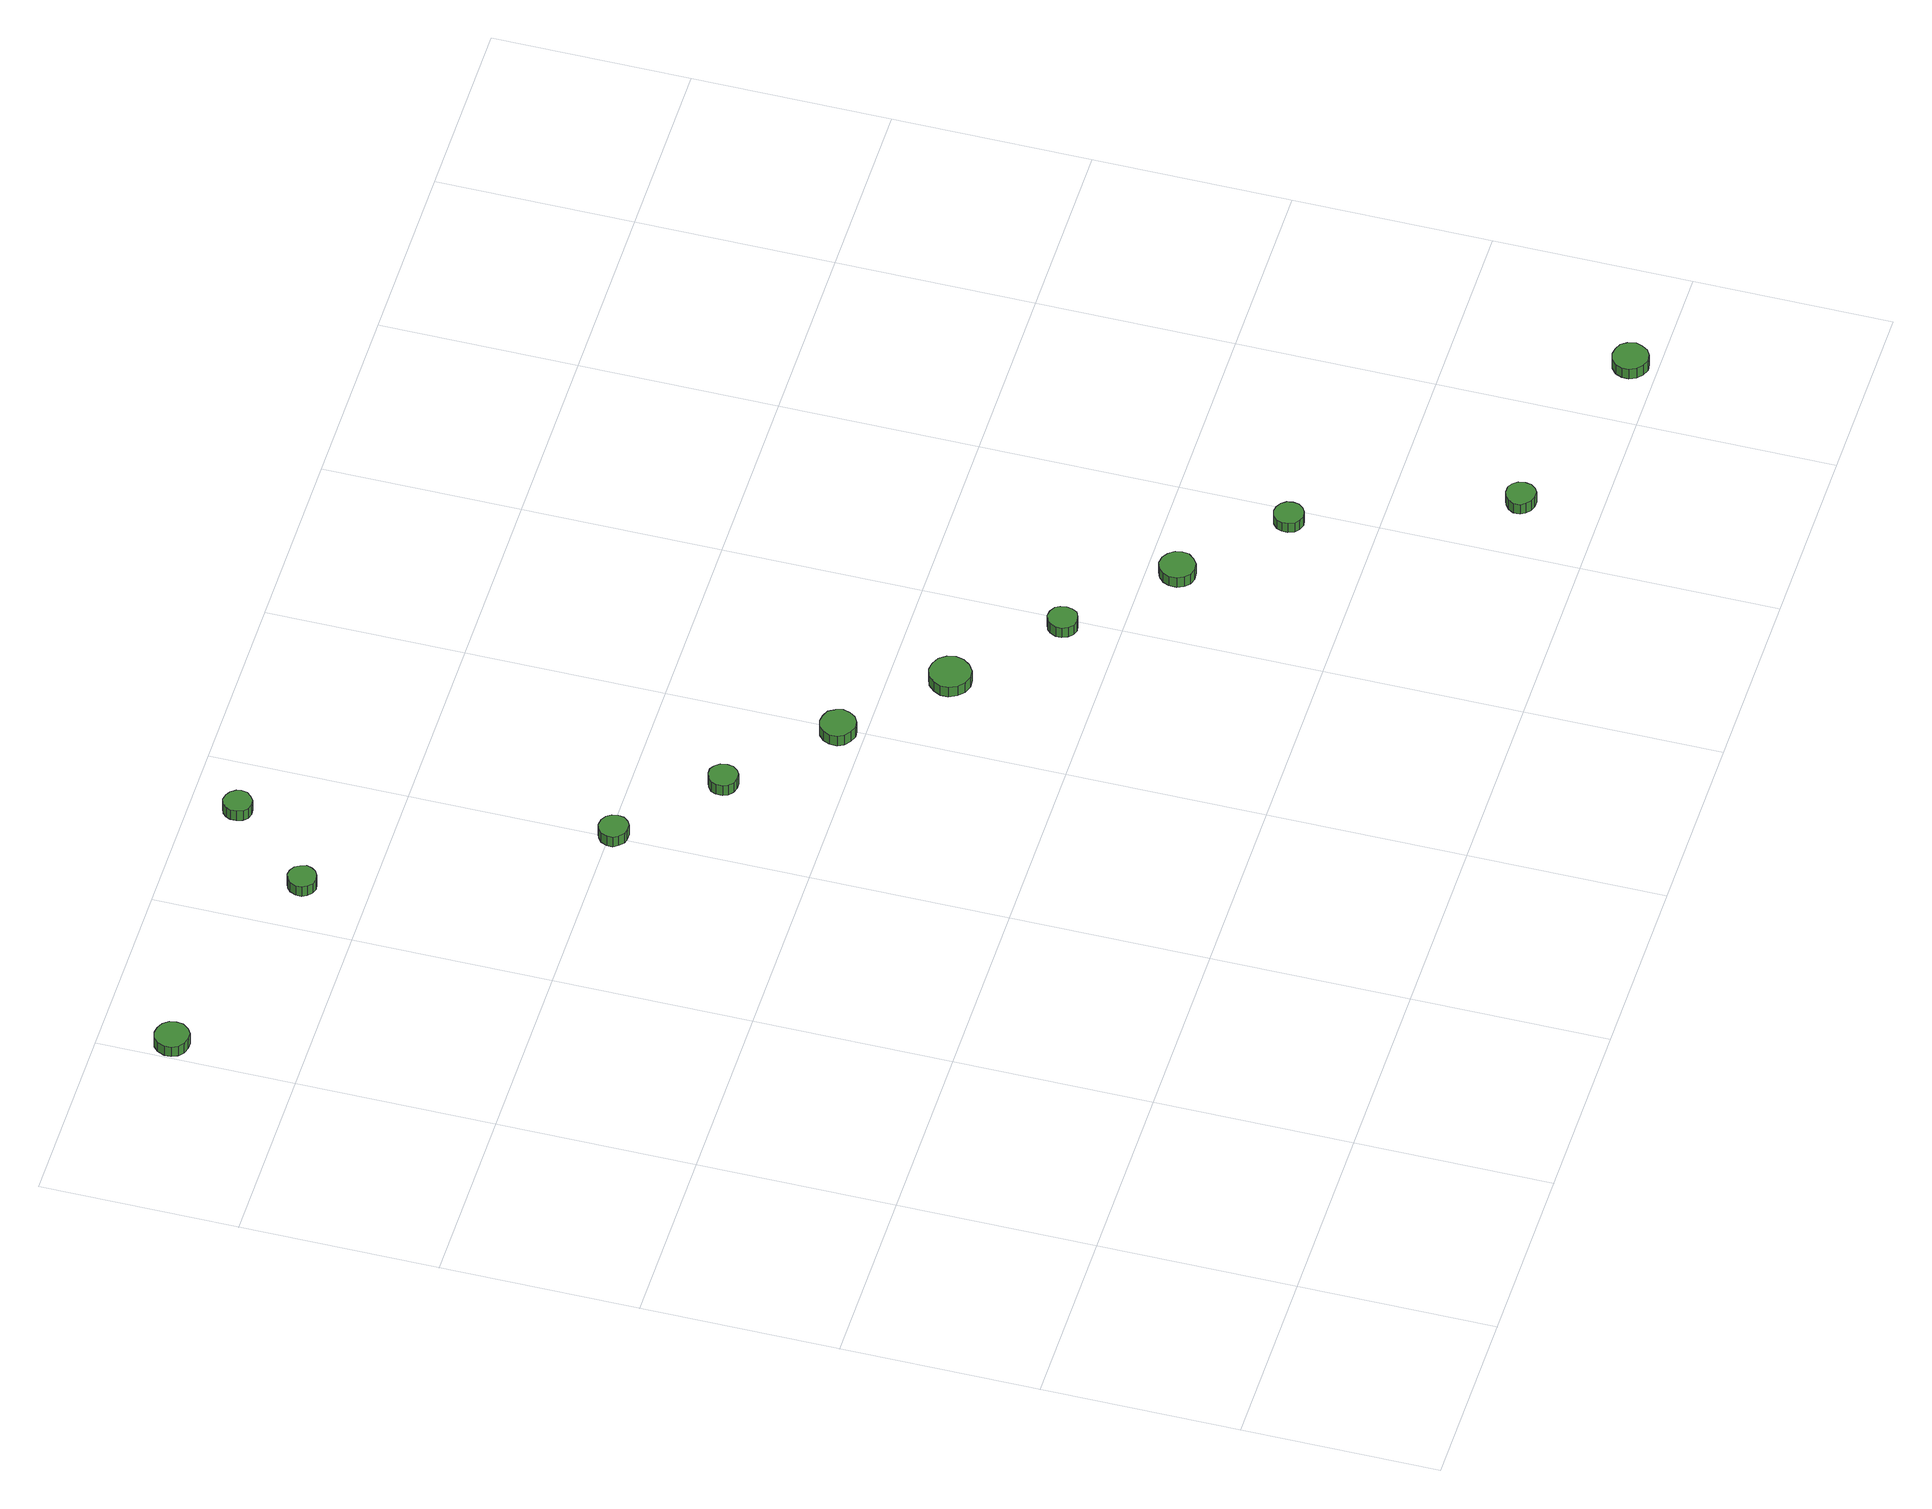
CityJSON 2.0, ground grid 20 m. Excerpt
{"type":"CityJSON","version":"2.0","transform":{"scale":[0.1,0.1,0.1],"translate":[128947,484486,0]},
"CityObjects":{
"tree1":{"type":"SolitaryVegetationObject","attributes":{"function":"something"},"geometry":[{"type":"MultiSurface","lod":"1","boundaries":[[[0,1,2,3,4,5,6,7,8,9,10,11,12,13,14]],[[15,16,17,18,19,20,21,22,23,24,25,26,27,28,29]],[[0,29,28,1]],[[1,28,27,2]],[[2,27,26,3]],[[3,26,25,4]],[[4,25,24,5]],[[5,24,23,6]],[[6,23,22,7]],[[7,22,21,8]],[[8,21,20,9]],[[9,20,19,10]],[[10,19,18,11]],[[11,18,17,12]],[[12,17,16,13]],[[13,16,15,14]],[[14,15,29,0]]]}]},
"tree2":{"type":"SolitaryVegetationObject","attributes":{"function":"something"},"geometry":[{"type":"MultiSurface","lod":"1","boundaries":[[[30,31,32,33,34,35,36,37,38,39,40,41,42,43,44]],[[45,46,47,48,49,50,51,52,53,54,55,56,57,58,59]],[[30,59,58,31]],[[31,58,57,32]],[[32,57,56,33]],[[33,56,55,34]],[[34,55,54,35]],[[35,54,53,36]],[[36,53,52,37]],[[37,52,51,38]],[[38,51,50,39]],[[39,50,49,40]],[[40,49,48,41]],[[41,48,47,42]],[[42,47,46,43]],[[43,46,45,44]],[[44,45,59,30]]]}]},
"tree3":{"type":"SolitaryVegetationObject","attributes":{"function":"something"},"geometry":[{"type":"MultiSurface","lod":"1","boundaries":[[[60,61,62,63,64,65,66,67,68,69,70,71,72,73,74]],[[75,76,77,78,79,80,81,82,83,84,85,86,87,88,89]],[[60,89,88,61]],[[61,88,87,62]],[[62,87,86,63]],[[63,86,85,64]],[[64,85,84,65]],[[65,84,83,66]],[[66,83,82,67]],[[67,82,81,68]],[[68,81,80,69]],[[69,80,79,70]],[[70,79,78,71]],[[71,78,77,72]],[[72,77,76,73]],[[73,76,75,74]],[[74,75,89,60]]]}]},
"tree4":{"type":"SolitaryVegetationObject","attributes":{"function":"something"},"geometry":[{"type":"MultiSurface","lod":"1","boundaries":[[[90,91,92,93,94,95,96,97,98,99,100,101,102,103,104]],[[105,106,107,108,109,110,111,112,113,114,115,116,117,118,119]],[[90,119,118,91]],[[91,118,117,92]],[[92,117,116,93]],[[93,116,115,94]],[[94,115,114,95]],[[95,114,113,96]],[[96,113,112,97]],[[97,112,111,98]],[[98,111,110,99]],[[99,110,109,100]],[[100,109,108,101]],[[101,108,107,102]],[[102,107,106,103]],[[103,106,105,104]],[[104,105,119,90]]]}]},
"tree5":{"type":"SolitaryVegetationObject","attributes":{"function":"something"},"geometry":[{"type":"MultiSurface","lod":"1","boundaries":[[[120,121,122,123,124,125,126,127,128,129,130,131,132,133,134]],[[135,136,137,138,139,140,141,142,143,144,145,146,147,148,149]],[[120,149,148,121]],[[121,148,147,122]],[[122,147,146,123]],[[123,146,145,124]],[[124,145,144,125]],[[125,144,143,126]],[[126,143,142,127]],[[127,142,141,128]],[[128,141,140,129]],[[129,140,139,130]],[[130,139,138,131]],[[131,138,137,132]],[[132,137,136,133]],[[133,136,135,134]],[[134,135,149,120]]]}]},
"tree6":{"type":"SolitaryVegetationObject","attributes":{"function":"something"},"geometry":[{"type":"MultiSurface","lod":"1","boundaries":[[[150,151,152,153,154,155,156,157,158,159,160,161,162,163,164]],[[165,166,167,168,169,170,171,172,173,174,175,176,177,178,179]],[[150,179,178,151]],[[151,178,177,152]],[[152,177,176,153]],[[153,176,175,154]],[[154,175,174,155]],[[155,174,173,156]],[[156,173,172,157]],[[157,172,171,158]],[[158,171,170,159]],[[159,170,169,160]],[[160,169,168,161]],[[161,168,167,162]],[[162,167,166,163]],[[163,166,165,164]],[[164,165,179,150]]]}]},
"tree7":{"type":"SolitaryVegetationObject","attributes":{"function":"something"},"geometry":[{"type":"MultiSurface","lod":"1","boundaries":[[[180,181,182,183,184,185,186,187,188,189,190,191,192,193,194]],[[195,196,197,198,199,200,201,202,203,204,205,206,207,208,209]],[[180,209,208,181]],[[181,208,207,182]],[[182,207,206,183]],[[183,206,205,184]],[[184,205,204,185]],[[185,204,203,186]],[[186,203,202,187]],[[187,202,201,188]],[[188,201,200,189]],[[189,200,199,190]],[[190,199,198,191]],[[191,198,197,192]],[[192,197,196,193]],[[193,196,195,194]],[[194,195,209,180]]]}]},
"tree8":{"type":"SolitaryVegetationObject","attributes":{"function":"something"},"geometry":[{"type":"MultiSurface","lod":"1","boundaries":[[[210,211,212,213,214,215,216,217,218,219,220,221,222,223,224]],[[225,226,227,228,229,230,231,232,233,234,235,236,237,238,239]],[[210,239,238,211]],[[211,238,237,212]],[[212,237,236,213]],[[213,236,235,214]],[[214,235,234,215]],[[215,234,233,216]],[[216,233,232,217]],[[217,232,231,218]],[[218,231,230,219]],[[219,230,229,220]],[[220,229,228,221]],[[221,228,227,222]],[[222,227,226,223]],[[223,226,225,224]],[[224,225,239,210]]]}]},
"tree9":{"type":"SolitaryVegetationObject","attributes":{"function":"something"},"geometry":[{"type":"MultiSurface","lod":"1","boundaries":[[[240,241,242,243,244,245,246,247,248,249,250,251,252,253,254]],[[255,256,257,258,259,260,261,262,263,264,265,266,267,268,269]],[[240,269,268,241]],[[241,268,267,242]],[[242,267,266,243]],[[243,266,265,244]],[[244,265,264,245]],[[245,264,263,246]],[[246,263,262,247]],[[247,262,261,248]],[[248,261,260,249]],[[249,260,259,250]],[[250,259,258,251]],[[251,258,257,252]],[[252,257,256,253]],[[253,256,255,254]],[[254,255,269,240]]]}]},
"tree10":{"type":"SolitaryVegetationObject","attributes":{"function":"something"},"geometry":[{"type":"MultiSurface","lod":"1","boundaries":[[[270,271,272,273,274,275,276,277,278,279,280,281,282,283,284]],[[285,286,287,288,289,290,291,292,293,294,295,296,297,298,299]],[[270,299,298,271]],[[271,298,297,272]],[[272,297,296,273]],[[273,296,295,274]],[[274,295,294,275]],[[275,294,293,276]],[[276,293,292,277]],[[277,292,291,278]],[[278,291,290,279]],[[279,290,289,280]],[[280,289,288,281]],[[281,288,287,282]],[[282,287,286,283]],[[283,286,285,284]],[[284,285,299,270]]]}]},
"tree11":{"type":"SolitaryVegetationObject","attributes":{"function":"something"},"geometry":[{"type":"MultiSurface","lod":"1","boundaries":[[[300,301,302,303,304,305,306,307,308,309,310,311,312,313,314]],[[315,316,317,318,319,320,321,322,323,324,325,326,327,328,329]],[[300,329,328,301]],[[301,328,327,302]],[[302,327,326,303]],[[303,326,325,304]],[[304,325,324,305]],[[305,324,323,306]],[[306,323,322,307]],[[307,322,321,308]],[[308,321,320,309]],[[309,320,319,310]],[[310,319,318,311]],[[311,318,317,312]],[[312,317,316,313]],[[313,316,315,314]],[[314,315,329,300]]]}]},
"tree12":{"type":"SolitaryVegetationObject","attributes":{"function":"something"},"geometry":[{"type":"MultiSurface","lod":"1","boundaries":[[[330,331,332,333,334,335,336,337,338,339,340,341,342,343,344]],[[345,346,347,348,349,350,351,352,353,354,355,356,357,358,359]],[[330,359,358,331]],[[331,358,357,332]],[[332,357,356,333]],[[333,356,355,334]],[[334,355,354,335]],[[335,354,353,336]],[[336,353,352,337]],[[337,352,351,338]],[[338,351,350,339]],[[339,350,349,340]],[[340,349,348,341]],[[341,348,347,342]],[[342,347,346,343]],[[343,346,345,344]],[[344,345,359,330]]]}]}
},
"vertices":[
[37,1129,17],[36,1136,17],[31,1142,17],[25,1145,17],[18,1146,17],[11,1144,17],[6,1139,17],[3,1132,17],[3,1125,17],[6,1119,17],[11,1114,17],[18,1112,17],[25,1112,17],[31,1116,17],[36,1122,17],[36,1122,4],[31,1116,4],[25,1112,4],[18,1112,4],[11,1114,4],[6,1119,4],[3,1125,4],[3,1132,4],[6,1139,4],[11,1144,4],[18,1146,4],[25,1145,4],[31,1142,4],[36,1136,4],[37,1129,4],
[270,1065,20],[268,1071,20],[265,1076,20],[260,1079,20],[254,1080,20],[248,1078,20],[244,1074,20],[241,1068,20],[241,1062,20],[244,1057,20],[248,1053,20],[254,1051,20],[260,1052,20],[265,1055,20],[268,1059,20],[268,1059,7],[265,1055,7],[260,1052,7],[254,1051,7],[248,1053,7],[244,1057,7],[241,1062,7],[241,1068,7],[244,1074,7],[248,1078,7],[254,1080,7],[260,1079,7],[265,1076,7],[268,1071,7],[270,1065,7],
[418,796,18],[417,802,18],[413,807,18],[408,810,18],[401,811,18],[396,809,18],[391,805,18],[388,799,18],[388,793,18],[391,788,18],[396,783,18],[401,782,18],[408,782,18],[413,785,18],[417,790,18],[417,790,5],[413,785,5],[408,782,5],[401,782,5],[396,783,5],[391,788,5],[388,793,5],[388,799,5],[391,805,5],[396,809,5],[401,811,5],[408,810,5],[413,807,5],[417,802,5],[418,796,5],
[347,1152,23],[346,1157,23],[342,1162,23],[337,1165,23],[331,1166,23],[325,1164,23],[321,1160,23],[319,1155,23],[319,1149,23],[321,1143,23],[325,1139,23],[331,1137,23],[337,1138,23],[342,1141,23],[346,1146,23],[346,1146,10],[342,1141,10],[337,1138,10],[331,1137,10],[325,1139,10],[321,1143,10],[319,1149,10],[319,1155,10],[321,1160,10],[325,1164,10],[331,1166,10],[337,1165,10],[342,1162,10],[346,1157,10],[347,1152,10],
[512,713,18],[511,720,18],[507,725,18],[502,728,18],[496,728,18],[490,726,18],[485,722,18],[483,717,18],[483,710,18],[485,705,18],[490,701,18],[496,699,18],[502,699,18],[507,702,18],[511,707,18],[511,707,5],[507,702,5],[502,699,5],[496,699,5],[490,701,5],[485,705,5],[483,710,5],[483,717,5],[485,722,5],[490,726,5],[496,728,5],[502,728,5],[507,725,5],[511,720,5],[512,713,5],
[613,626,18],[611,633,18],[607,640,18],[600,643,18],[593,644,18],[586,642,18],[580,637,18],[577,630,18],[577,622,18],[580,616,18],[586,611,18],[593,608,18],[600,609,18],[607,613,18],[611,619,18],[611,619,5],[607,613,5],[600,609,5],[593,608,5],[586,611,5],[580,616,5],[577,622,5],[577,630,5],[580,637,5],[586,642,5],[593,644,5],[600,643,5],[607,640,5],[611,633,5],[613,626,5],
[711,541,18],[709,550,18],[704,557,18],[696,561,18],[688,562,18],[679,559,18],[673,553,18],[669,545,18],[669,537,18],[673,529,18],[679,523,18],[688,520,18],[696,521,18],[704,526,18],[709,533,18],[709,533,5],[704,526,5],[696,521,5],[688,520,5],[679,523,5],[673,529,5],[669,537,5],[669,545,5],[673,553,5],[679,559,5],[688,562,5],[696,561,5],[704,557,5],[709,550,5],[711,541,5],
[804,457,18],[803,463,18],[800,468,18],[794,471,18],[788,472,18],[782,470,18],[778,466,18],[775,460,18],[775,454,18],[778,448,18],[782,444,18],[788,442,18],[794,443,18],[800,446,18],[803,451,18],[803,451,5],[800,446,5],[794,443,5],[788,442,5],[782,444,5],[778,448,5],[775,454,5],[775,460,5],[778,466,5],[782,470,5],[788,472,5],[794,471,5],[800,468,5],[803,463,5],[804,457,5],
[905,370,18],[904,377,18],[899,383,18],[893,387,18],[885,388,18],[878,385,18],[873,380,18],[870,374,18],[870,366,18],[873,359,18],[878,354,18],[885,352,18],[893,353,18],[899,357,18],[904,363,18],[904,363,5],[899,357,5],[893,353,5],[885,352,5],[878,354,5],[873,359,5],[870,366,5],[870,374,5],[873,380,5],[878,385,5],[885,388,5],[893,387,5],[899,383,5],[904,377,5],[905,370,5],
[999,286,17],[998,292,17],[994,297,17],[989,300,17],[983,301,17],[977,299,17],[972,295,17],[970,289,17],[970,283,17],[972,277,17],[977,273,17],[983,271,17],[989,272,17],[994,275,17],[998,280,17],[998,280,5],[994,275,5],[989,272,5],[983,271,5],[977,273,5],[972,277,5],[970,283,5],[970,289,5],[972,295,5],[977,299,5],[983,301,5],[989,300,5],[994,297,5],[998,292,5],[999,286,5],
[1084,78,18],[1083,85,18],[1079,90,18],[1074,93,18],[1067,93,18],[1062,91,18],[1057,87,18],[1054,82,18],[1054,75,18],[1057,70,18],[1062,66,18],[1067,64,18],[1074,64,18],[1079,67,18],[1083,72,18],[1083,72,5],[1079,67,5],[1074,64,5],[1067,64,5],[1062,66,5],[1057,70,5],[1054,75,5],[1054,82,5],[1057,87,5],[1062,91,5],[1067,93,5],[1074,93,5],[1079,90,5],[1083,85,5],[1084,78,5],
[1294,27,17],[1292,35,17],[1288,41,17],[1281,44,17],[1274,45,17],[1267,43,17],[1261,38,17],[1258,31,17],[1258,24,17],[1261,17,17],[1267,12,17],[1274,9,17],[1281,10,17],[1288,14,17],[1292,20,17],[1292,20,4],[1288,14,4],[1281,10,4],[1274,9,4],[1267,12,4],[1261,17,4],[1258,24,4],[1258,31,4],[1261,38,4],[1267,43,4],[1274,45,4],[1281,44,4],[1288,41,4],[1292,35,4],[1294,27,4]
]}
